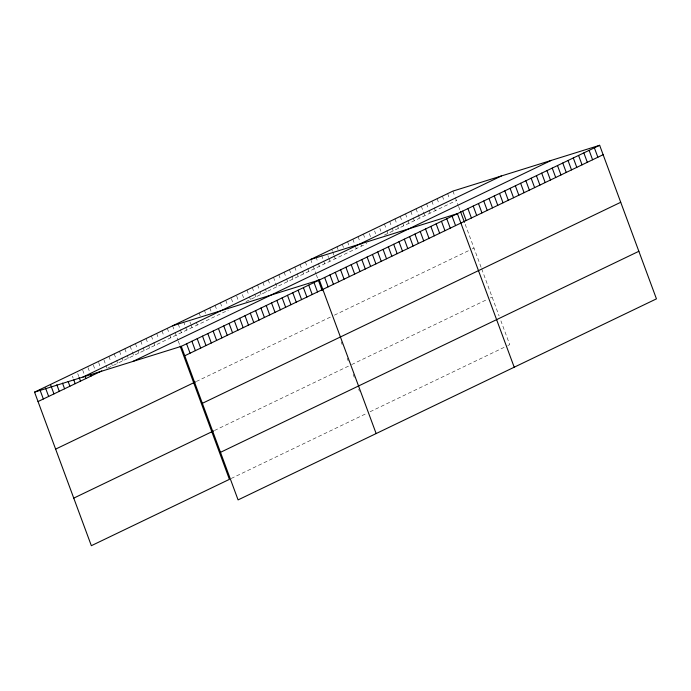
<?xml version="1.0" encoding="UTF-8"?>
<svg xmlns="http://www.w3.org/2000/svg" width="691" height="691" viewBox="0 0 691 691"><rect width="100%" height="100%" fill="white"/><g stroke="black" fill="none" stroke-linecap="round" stroke-linejoin="round"><path stroke-width="0.52" stroke-dasharray="3.46 2.59" d="M107.943 367.949L228.306 310.112M246.005 301.604L366.835 243.543M384.395 235.104L456.397 200.502M196.339 381.501L330.868 316.858M334.384 315.165L468.731 250.608M472.238 248.915L473.991 248.078M214.469 430.51L348.998 365.867M351.633 364.598L486.853 299.618M490.368 297.933L492.122 297.087M231.183 478.5L367.474 413.011M370.108 411.741L507.09 345.923M507.963 345.5L509.725 344.654L500.923 320.874M452.916 191.096L455.006 196.745M455.352 197.686L458.228 205.46M458.599 206.454L460.068 210.418M465.198 224.29L481.385 268.039M481.713 268.954L499.092 315.917M447.647 193.635L449.392 198.334M442.387 196.166L444.123 200.865M437.118 198.697L438.854 203.396M431.849 201.228L433.931 206.868M434.285 207.81L435.321 210.634M426.58 203.759L428.662 209.399M429.016 210.34L430.061 213.165M421.311 206.289L424.792 215.696M416.042 208.82L419.523 218.226M410.774 211.351L412.864 217M413.209 217.933L414.255 220.757M405.505 213.882L407.595 219.531M407.94 220.472L408.986 223.288M400.236 216.413L402.326 222.061M402.672 223.003L403.717 225.819M394.967 218.952L397.057 224.592M397.403 225.534L398.448 228.35M389.698 221.483L391.788 227.123M392.134 228.065L393.179 230.889M384.429 224.014L386.519 229.654M386.865 230.595L387.91 233.42M379.86 228.427L380.905 231.243M374.591 230.958L375.636 233.774M369.322 233.489L370.713 237.246M363.354 234.137L365.444 239.777M358.085 236.668L360.175 242.316M360.521 243.249L361.566 246.074M352.825 239.198L354.906 244.847M355.26 245.789L356.297 248.605M347.556 241.729L349.292 246.437M342.287 244.269L343.677 248.026M337.018 246.799L338.063 249.615M331.749 249.33L332.44 251.204M332.794 252.146L333.831 254.97M334.185 255.912L335.23 258.736M327.871 255.618L328.57 257.501M328.916 258.443L329.961 261.267M321.557 255.333L323.302 260.032M323.647 260.973L324.692 263.798M315.942 256.922L318.033 262.563M318.378 263.504L319.423 266.329M310.674 259.453L312.764 265.094M313.109 266.035L315.986 273.817M316.348 274.802L317.817 278.767M341.147 341.846L342.157 344.567M347.193 358.18L348.204 360.901M353.179 374.358L354.276 377.329M358.681 389.223L359.415 391.21M305.362 262.01L307.452 267.65M307.797 268.592L308.842 271.408M300.049 264.558L302.14 270.198M302.485 271.14L303.53 273.964M294.746 267.106L296.828 272.755M297.182 273.696L298.227 276.512M289.434 269.663L291.524 275.303M291.87 276.245L292.915 279.069M284.122 272.211L286.212 277.86M286.558 278.793L287.603 281.617M278.81 274.768L280.555 279.466M273.506 277.316L275.243 282.014M275.588 282.956L276.979 286.722M268.194 279.864L269.931 284.571M262.882 282.42L264.973 288.061M265.318 289.002L266.363 291.827M257.57 284.968L259.661 290.617M260.006 291.559L261.051 294.375M252.267 287.525L254.348 293.165M254.703 294.107L255.739 296.931M246.955 290.073L249.036 295.713M249.391 296.655L250.436 299.479M242.342 294.504L243.733 298.27M236.685 296.119L238.421 300.818M231.373 298.667L233.109 303.375M225.715 300.283L227.797 305.923M220.403 302.831L222.493 308.48M215.091 305.387L216.836 310.086M209.779 307.936L211.524 312.634M204.476 310.484L205.512 313.308M199.163 313.04L200.209 315.865M196.287 322.179L197.332 324.995M189.93 321.902L190.63 323.785M190.975 324.727L192.02 327.551M183.581 321.635L185.318 326.333M185.672 327.275L186.708 330.099M178.269 324.183L180.006 328.89M180.36 329.832L181.405 332.647M172.612 325.798L174.702 331.438M175.048 332.38L177.924 340.162M178.287 341.147L179.755 345.111M167.3 328.346L169.39 333.995M169.736 334.936L170.781 337.752M161.988 330.903L163.732 335.601M156.684 333.451L158.42 338.158M151.372 336.007L153.462 341.648M153.808 342.589L154.853 345.414M146.06 338.555L148.15 344.196M148.496 345.137L149.541 347.962M140.748 341.104L142.838 346.752M143.184 347.694L144.229 350.51M135.445 343.66L137.526 349.3M137.88 350.242L138.917 353.066M130.133 346.208L133.613 355.615M124.821 348.765L126.911 354.405M127.256 355.347L128.301 358.171M119.508 351.313L121.599 356.953M121.944 357.895L122.989 360.719M114.205 353.87L116.287 359.51M116.641 360.452L117.677 363.267M108.893 356.418L110.975 362.058M111.329 363L112.374 365.824M103.926 359.907L105.671 364.615M106.017 365.556L107.062 368.372M98.623 362.464L100.359 367.163M93.311 365.012L95.047 369.72M87.999 367.569L89.735 372.268M82.687 370.117L84.432 374.816M77.729 373.606L78.774 376.431M72.417 376.163L73.116 378.037"/><path stroke-width="1.04" d="M180.126 346.105L229.412 479.355L91.35 545.7L34.55 392.142L452.916 191.096L599.65 145.3L656.45 298.858L238.084 499.904L181.275 346.346L599.65 145.3M82.972 377.027L501.338 175.989M38.031 401.549L101.75 370.929M132.862 361.453L551.228 160.416M184.756 355.753L603.131 154.706M55.626 449.115L195.458 381.924M202.351 403.319L620.725 202.282M73.756 498.125L213.588 430.934M220.481 452.329L638.855 251.291M310.674 259.453L457.399 213.657L514.208 367.215M172.612 325.798L319.337 280.002L376.146 433.559M34.55 392.142L181.275 346.346M594.381 147.831L597.862 157.237M589.112 150.362L592.593 159.768M583.843 152.901L587.324 162.307M578.574 155.432L582.055 164.838M573.305 157.963L576.786 167.369M568.037 160.493L571.517 169.9M562.768 163.024L566.249 172.43M557.499 165.555L560.98 174.961M552.23 168.086L555.711 177.492M546.961 170.617L550.442 180.023M541.692 173.147L545.173 182.554M536.423 175.678L539.904 185.084M531.163 178.218L534.635 187.624M525.894 180.748L529.366 190.155M520.625 183.279L524.098 192.685M515.356 185.81L518.837 195.216M510.088 188.341L513.568 197.747M504.819 190.871L508.3 200.278M499.55 193.402L503.031 202.809M494.281 195.933L497.762 205.339M489.012 198.464L492.493 207.87M483.743 200.995L487.224 210.401M478.474 203.534L481.955 212.932M473.205 206.065L476.686 215.471M467.937 208.596L471.417 218.002M462.668 211.126L466.149 220.533M460.431 211.411L464.464 222.312M452.095 216.205L455.568 225.612M446.783 218.762L450.264 228.168M441.471 221.31L444.952 230.716M436.159 223.867L439.64 233.273M430.856 226.415L434.328 235.821M425.544 228.963L429.025 238.369M420.232 231.52L423.713 240.926M414.92 234.068L418.4 243.474M409.608 236.624L413.088 246.031M404.304 239.172L407.776 248.579M398.992 241.729L402.473 251.127M393.68 244.277L397.161 253.683M388.368 246.825L391.849 256.231M383.064 249.382L386.537 258.788M377.752 251.93L381.233 261.336M372.44 254.487L375.921 263.893M367.128 257.035L370.609 266.441M361.825 259.583L365.297 268.989M356.513 262.139L359.994 271.546M351.201 264.688L354.682 274.094M345.889 267.244L349.37 276.65M340.577 269.792L344.058 279.199M335.273 272.349L338.745 281.747M329.961 274.897L333.442 284.303M324.649 277.445L328.13 286.851M318.188 279.76L322.222 290.661M314.034 282.55L317.506 291.956M308.722 285.107L312.202 294.513M303.409 287.655L306.89 297.061M298.097 290.203L301.578 299.609M292.794 292.759L296.266 302.166M287.482 295.307L290.963 304.714M282.17 297.864L285.651 307.27M276.858 300.412L280.339 309.818M271.546 302.969L275.027 312.367M266.242 305.517L269.715 314.923M260.93 308.065L264.411 317.471M255.618 310.622L259.099 320.028M250.306 313.17L253.787 322.576M245.003 315.727L248.475 325.133M239.691 318.275L243.172 327.681M234.379 320.823L237.859 330.229M229.066 323.379L232.547 332.786M223.763 325.927L227.235 335.334M218.451 328.484L221.932 337.89M213.139 331.032L216.62 340.438M207.827 333.589L211.308 342.995M202.515 336.137L205.996 345.543M197.211 338.685L200.684 348.091M191.899 341.242L195.38 350.648M186.587 343.79L190.068 353.196M90.435 374.151L91.134 376.034M85.123 376.699L85.822 378.582M79.12 377.372L80.51 381.13M73.807 379.92L75.198 383.686M68.15 381.536L69.886 386.234M62.492 383.142L64.583 388.791M56.835 384.757L59.271 391.339M50.478 384.49L53.958 393.896M45.52 387.979L48.646 396.444M39.862 389.586L43.343 398.992"/></g></svg>
